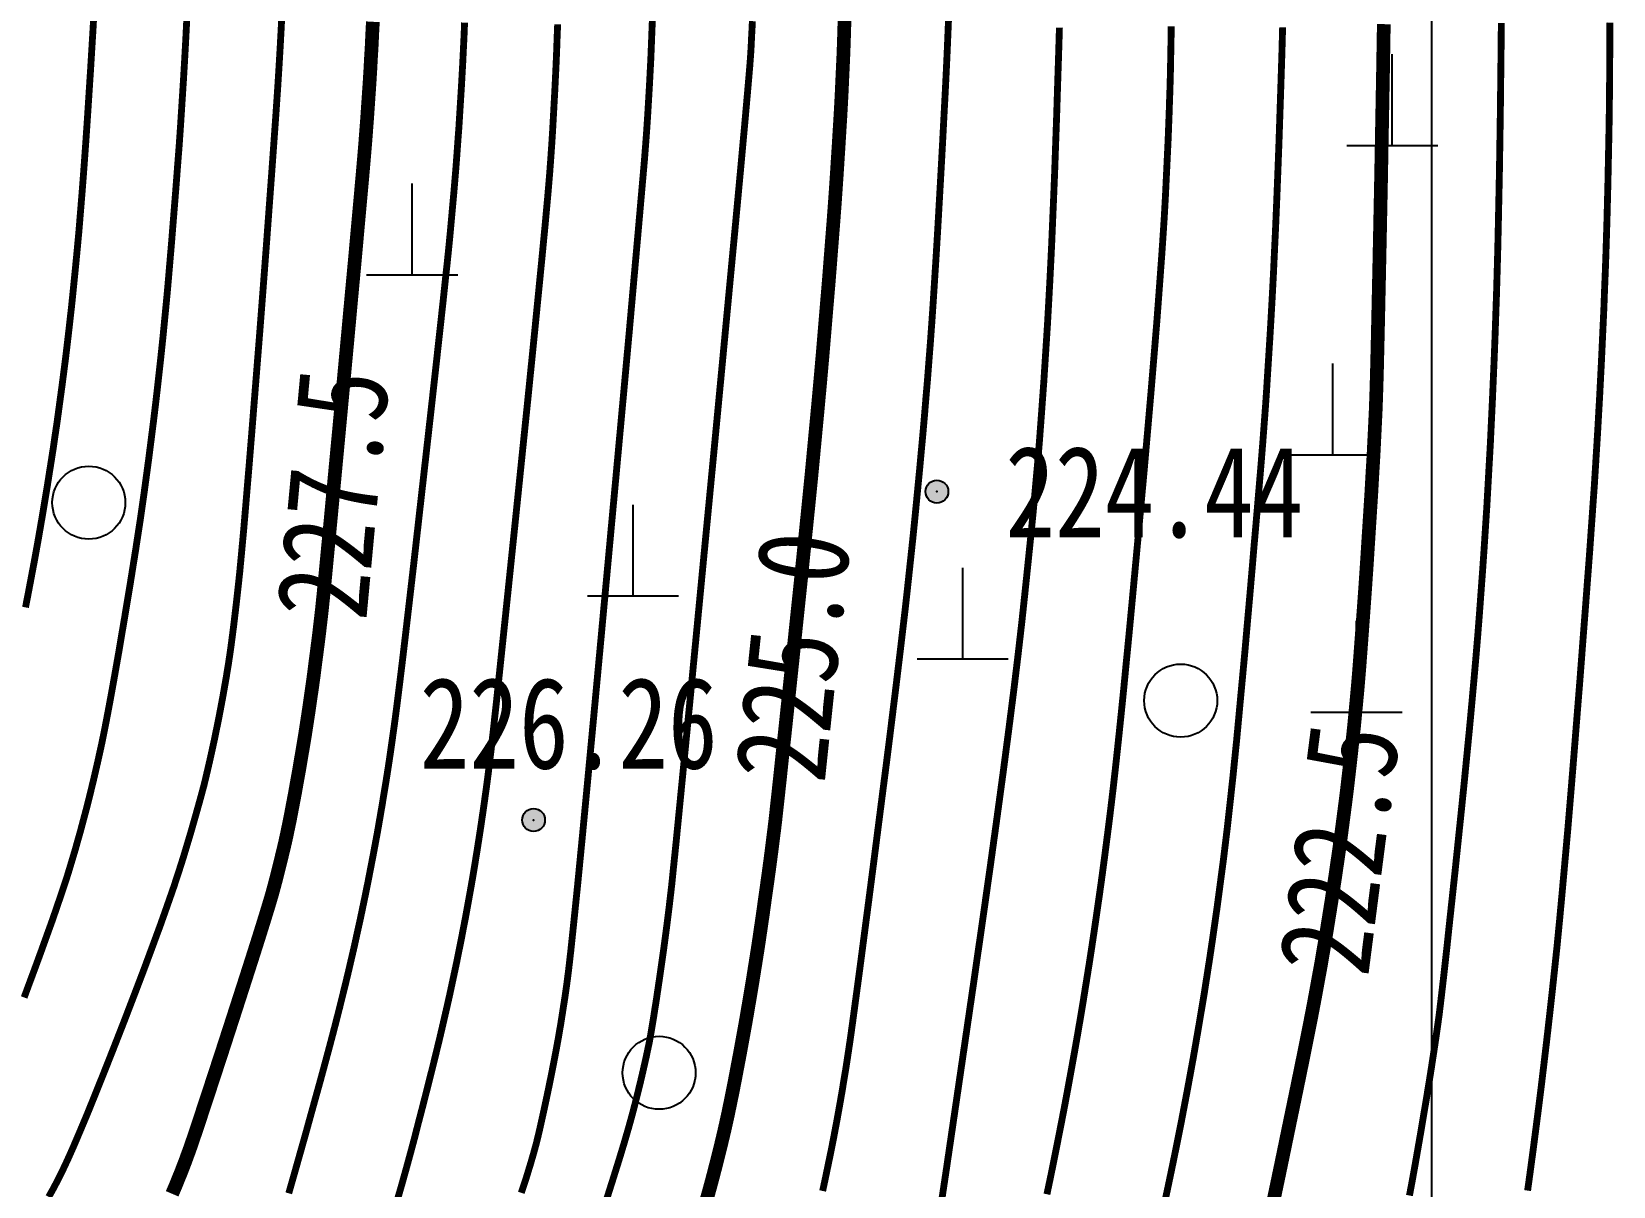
# Model space of a CAD drawing. Extents: x 36524600 to 36525730, y 2746759 to 2747713.
# Drawn here: x 36525131.91 to 36525149.24, y 2747450.58 to 2747463.24 of the extents above; entities that cross this region are included whole.
import ezdxf
from ezdxf.enums import TextEntityAlignment as Align

# ---------------------------------------------------------------- set-up
doc = ezdxf.new("R2010")
doc.units = 0
doc.header["$LTSCALE"] = 1000
doc.header["$MEASUREMENT"] = 0
for name, color, linetype in [('DGX', 251, 'Continuous'), ('DLDW', 11, 'Continuous'), ('GCD', 252, 'Continuous'), ('PP-DX-PT', 251, 'Continuous'), ('ZBTZ', 3, 'Continuous'), ('ZDH', 1, 'Continuous')]:
    doc.layers.add(name, color=color, linetype=linetype)
doc.styles.add('正等线体', font='宋体.shx', dxfattribs={"bigfont": '@@gbcbig.shx'})

# ---------------------------------------------------------------- blocks, each defined once
blk = doc.blocks.new('gc326')
blk.add_circle((0, 0), 0.8)
blk = doc.blocks.new('Gc111')
for p, q in [((0, 0), (0, 2)), ((-1, 0), (1, 0))]:
    blk.add_line(p, q)
blk = doc.blocks.new('gc200')
h = blk.add_hatch(color=256)
edge = h.paths.add_edge_path()
edge.add_arc((0, 0), 0.25, 0, 360)
blk.add_circle((0, 0), 0.25)
blk = doc.blocks.new('dxt')
at = {"color": 253, "elevation": 205.975}
blk.add_lwpolyline([(36524871.752, 2747471.477), (36525147.251, 2747471.477), (36525147.251, 2747245.683), (36524871.752, 2747245.683)], close=True, dxfattribs=at)
at = {"layer": 'DGX', "color": 253, "linetype": 'Continuous', "flags": 128}
for points, const_width in [([(36525149.206, 2747463.342), (36525149.205, 2747463.143), (36525149.204, 2747462.947), (36525149.203, 2747462.752), (36525149.201, 2747462.556), (36525149.199, 2747462.361), (36525149.196, 2747462.166), (36525149.192, 2747461.97), (36525149.188, 2747461.775), (36525149.184, 2747461.58), (36525149.179, 2747461.384), (36525149.174, 2747461.189), (36525149.168, 2747460.994), (36525149.162, 2747460.798), (36525149.155, 2747460.603), (36525149.147, 2747460.408), (36525149.14, 2747460.213), (36525149.131, 2747460.018), (36525149.122, 2747459.822), (36525149.113, 2747459.627), (36525149.103, 2747459.432), (36525149.093, 2747459.237), (36525149.082, 2747459.042), (36525149.071, 2747458.847), (36525149.059, 2747458.652), (36525149.047, 2747458.457), (36525149.035, 2747458.262), (36525149.02, 2747458.052), (36525149.003, 2747457.811), (36525148.984, 2747457.539), (36525148.961, 2747457.237), (36525148.936, 2747456.904), (36525148.908, 2747456.54), (36525148.878, 2747456.145), (36525148.844, 2747455.72), (36525148.81, 2747455.291), (36525148.777, 2747454.886), (36525148.745, 2747454.504), (36525148.713, 2747454.146), (36525148.683, 2747453.811), (36525148.654, 2747453.5), (36525148.626, 2747453.212), (36525148.598, 2747452.948), (36525148.571, 2747452.696), (36525148.543, 2747452.446), (36525148.515, 2747452.199), (36525148.486, 2747451.953), (36525148.457, 2747451.709), (36525148.427, 2747451.467), (36525148.396, 2747451.227), (36525148.365, 2747450.988), (36525148.334, 2747450.757), (36525148.304, 2747450.538)], 0.075), ([(36525148.016, 2747463.338), (36525148.013, 2747463.03), (36525148.009, 2747462.694), (36525148.005, 2747462.352), (36525148, 2747462.024), (36525147.995, 2747461.711), (36525147.989, 2747461.412), (36525147.983, 2747461.128), (36525147.977, 2747460.859), (36525147.97, 2747460.604), (36525147.963, 2747460.363), (36525147.955, 2747460.131), (36525147.947, 2747459.898), (36525147.938, 2747459.665), (36525147.928, 2747459.432), (36525147.918, 2747459.199), (36525147.907, 2747458.967), (36525147.896, 2747458.734), (36525147.883, 2747458.501), (36525147.87, 2747458.269), (36525147.857, 2747458.036), (36525147.842, 2747457.804), (36525147.827, 2747457.571), (36525147.811, 2747457.339), (36525147.794, 2747457.106), (36525147.777, 2747456.874), (36525147.759, 2747456.642), (36525147.739, 2747456.403), (36525147.717, 2747456.149), (36525147.693, 2747455.883), (36525147.667, 2747455.602), (36525147.638, 2747455.307), (36525147.608, 2747454.999), (36525147.575, 2747454.676), (36525147.54, 2747454.34), (36525147.506, 2747454.012), (36525147.474, 2747453.714), (36525147.445, 2747453.446), (36525147.42, 2747453.209), (36525147.397, 2747453.001), (36525147.377, 2747452.824), (36525147.36, 2747452.677), (36525147.346, 2747452.56), (36525147.333, 2747452.452), (36525147.316, 2747452.332), (36525147.297, 2747452.199), (36525147.275, 2747452.053), (36525147.251, 2747451.895), (36525147.224, 2747451.724), (36525147.194, 2747451.541), (36525147.161, 2747451.345), (36525147.128, 2747451.149), (36525147.096, 2747450.965), (36525147.066, 2747450.793), (36525147.037, 2747450.633), (36525147.009, 2747450.484)], 0.075), ([(36525146.728, 2747463.324), (36525146.719, 2747462.785), (36525146.708, 2747462.182), (36525146.697, 2747461.579), (36525146.686, 2747461.037), (36525146.676, 2747460.557), (36525146.667, 2747460.139), (36525146.659, 2747459.784), (36525146.652, 2747459.49), (36525146.645, 2747459.258), (36525146.639, 2747459.089), (36525146.632, 2747458.941), (36525146.624, 2747458.777), (36525146.615, 2747458.595), (36525146.603, 2747458.396), (36525146.591, 2747458.179), (36525146.576, 2747457.946), (36525146.56, 2747457.694), (36525146.543, 2747457.426), (36525146.525, 2747457.158), (36525146.507, 2747456.907), (36525146.49, 2747456.673), (36525146.474, 2747456.457), (36525146.459, 2747456.258), (36525146.444, 2747456.077), (36525146.429, 2747455.913), (36525146.415, 2747455.766), (36525146.402, 2747455.628), (36525146.387, 2747455.49), (36525146.372, 2747455.352), (36525146.357, 2747455.215), (36525146.341, 2747455.077), (36525146.325, 2747454.939), (36525146.308, 2747454.802), (36525146.29, 2747454.664), (36525146.272, 2747454.527), (36525146.254, 2747454.389), (36525146.235, 2747454.252), (36525146.215, 2747454.115), (36525146.195, 2747453.977), (36525146.174, 2747453.84), (36525146.153, 2747453.703), (36525146.131, 2747453.566), (36525146.109, 2747453.429), (36525146.087, 2747453.293), (36525146.063, 2747453.156), (36525146.04, 2747453.019), (36525146.015, 2747452.883), (36525145.99, 2747452.746), (36525145.965, 2747452.61), (36525145.939, 2747452.474), (36525145.908, 2747452.315), (36525145.867, 2747452.11), (36525145.816, 2747451.859), (36525145.755, 2747451.562), (36525145.684, 2747451.22), (36525145.604, 2747450.832), (36525145.513, 2747450.398)], 0.15), ([(36525144.312, 2747450.342), (36525144.358, 2747450.556), (36525144.398, 2747450.746), (36525144.435, 2747450.925), (36525144.471, 2747451.104), (36525144.507, 2747451.283), (36525144.541, 2747451.462), (36525144.575, 2747451.641), (36525144.608, 2747451.82), (36525144.641, 2747452), (36525144.672, 2747452.179), (36525144.703, 2747452.359), (36525144.733, 2747452.539), (36525144.763, 2747452.719), (36525144.791, 2747452.899), (36525144.819, 2747453.079), (36525144.846, 2747453.26), (36525144.872, 2747453.44), (36525144.898, 2747453.621), (36525144.922, 2747453.801), (36525144.946, 2747453.982), (36525144.97, 2747454.163), (36525144.992, 2747454.344), (36525145.014, 2747454.525), (36525145.034, 2747454.706), (36525145.054, 2747454.888), (36525145.074, 2747455.069), (36525145.093, 2747455.258), (36525145.114, 2747455.464), (36525145.135, 2747455.687), (36525145.157, 2747455.925), (36525145.181, 2747456.18), (36525145.206, 2747456.451), (36525145.231, 2747456.739), (36525145.258, 2747457.043), (36525145.284, 2747457.343), (36525145.307, 2747457.617), (36525145.329, 2747457.867), (36525145.348, 2747458.092), (36525145.365, 2747458.292), (36525145.38, 2747458.467), (36525145.392, 2747458.617), (36525145.402, 2747458.742), (36525145.411, 2747458.862), (36525145.421, 2747458.996), (36525145.432, 2747459.144), (36525145.443, 2747459.307), (36525145.454, 2747459.483), (36525145.466, 2747459.673), (36525145.479, 2747459.878), (36525145.492, 2747460.097), (36525145.505, 2747460.33), (36525145.518, 2747460.577), (36525145.53, 2747460.838), (36525145.543, 2747461.113), (36525145.555, 2747461.403), (36525145.567, 2747461.707), (36525145.579, 2747462.025), (36525145.59, 2747462.357), (36525145.601, 2747462.687), (36525145.611, 2747462.998), (36525145.619, 2747463.29)], 0.075), ([(36525144.398, 2747463.301), (36525144.397, 2747463.197), (36525144.395, 2747463.092), (36525144.393, 2747462.988), (36525144.391, 2747462.884), (36525144.389, 2747462.779), (36525144.386, 2747462.675), (36525144.383, 2747462.571), (36525144.379, 2747462.466), (36525144.376, 2747462.362), (36525144.372, 2747462.258), (36525144.368, 2747462.153), (36525144.364, 2747462.049), (36525144.359, 2747461.945), (36525144.354, 2747461.84), (36525144.349, 2747461.736), (36525144.344, 2747461.632), (36525144.339, 2747461.527), (36525144.334, 2747461.423), (36525144.328, 2747461.319), (36525144.322, 2747461.208), (36525144.314, 2747461.084), (36525144.305, 2747460.947), (36525144.295, 2747460.798), (36525144.283, 2747460.635), (36525144.27, 2747460.459), (36525144.256, 2747460.27), (36525144.241, 2747460.069), (36525144.223, 2747459.849), (36525144.203, 2747459.607), (36525144.181, 2747459.342), (36525144.156, 2747459.054), (36525144.129, 2747458.744), (36525144.1, 2747458.411), (36525144.067, 2747458.055), (36525144.033, 2747457.676), (36525143.998, 2747457.299), (36525143.965, 2747456.945), (36525143.934, 2747456.617), (36525143.904, 2747456.312), (36525143.877, 2747456.032), (36525143.851, 2747455.776), (36525143.827, 2747455.545), (36525143.805, 2747455.338), (36525143.784, 2747455.144), (36525143.762, 2747454.949), (36525143.739, 2747454.755), (36525143.715, 2747454.56), (36525143.69, 2747454.366), (36525143.665, 2747454.172), (36525143.639, 2747453.978), (36525143.612, 2747453.784), (36525143.584, 2747453.59), (36525143.556, 2747453.397), (36525143.527, 2747453.203), (36525143.497, 2747453.009), (36525143.466, 2747452.816), (36525143.435, 2747452.623), (36525143.403, 2747452.43), (36525143.37, 2747452.237), (36525143.336, 2747452.044), (36525143.301, 2747451.851), (36525143.266, 2747451.659), (36525143.23, 2747451.466), (36525143.193, 2747451.274), (36525143.155, 2747451.082), (36525143.117, 2747450.89), (36525143.078, 2747450.698), (36525143.036, 2747450.498)], 0.075), ([(36525143.173, 2747463.285), (36525143.163, 2747462.956), (36525143.152, 2747462.62), (36525143.142, 2747462.3), (36525143.131, 2747461.995), (36525143.121, 2747461.706), (36525143.11, 2747461.433), (36525143.099, 2747461.175), (36525143.089, 2747460.932), (36525143.078, 2747460.705), (36525143.067, 2747460.486), (36525143.055, 2747460.267), (36525143.043, 2747460.048), (36525143.029, 2747459.829), (36525143.015, 2747459.61), (36525143.001, 2747459.391), (36525142.985, 2747459.172), (36525142.969, 2747458.953), (36525142.952, 2747458.728), (36525142.932, 2747458.489), (36525142.909, 2747458.236), (36525142.885, 2747457.97), (36525142.857, 2747457.69), (36525142.827, 2747457.397), (36525142.795, 2747457.09), (36525142.761, 2747456.77), (36525142.721, 2747456.422), (36525142.674, 2747456.032), (36525142.619, 2747455.6), (36525142.557, 2747455.127), (36525142.487, 2747454.612), (36525142.41, 2747454.055), (36525142.325, 2747453.457), (36525142.233, 2747452.817), (36525142.142, 2747452.193), (36525142.062, 2747451.646), (36525141.993, 2747451.175), (36525141.935, 2747450.779), (36525141.887, 2747450.459)], 0.075), ([(36525140.578, 2747450.534), (36525140.602, 2747450.645), (36525140.625, 2747450.755), (36525140.648, 2747450.866), (36525140.671, 2747450.977), (36525140.693, 2747451.088), (36525140.714, 2747451.199), (36525140.735, 2747451.31), (36525140.755, 2747451.421), (36525140.775, 2747451.533), (36525140.794, 2747451.644), (36525140.812, 2747451.756), (36525140.831, 2747451.867), (36525140.848, 2747451.979), (36525140.865, 2747452.091), (36525140.884, 2747452.221), (36525140.907, 2747452.386), (36525140.934, 2747452.587), (36525140.966, 2747452.823), (36525141.002, 2747453.095), (36525141.042, 2747453.402), (36525141.087, 2747453.745), (36525141.136, 2747454.123), (36525141.185, 2747454.507), (36525141.231, 2747454.866), (36525141.274, 2747455.199), (36525141.313, 2747455.507), (36525141.348, 2747455.791), (36525141.38, 2747456.049), (36525141.408, 2747456.282), (36525141.433, 2747456.489), (36525141.456, 2747456.685), (36525141.479, 2747456.88), (36525141.501, 2747457.076), (36525141.522, 2747457.271), (36525141.543, 2747457.467), (36525141.564, 2747457.662), (36525141.584, 2747457.858), (36525141.603, 2747458.053), (36525141.622, 2747458.249), (36525141.641, 2747458.445), (36525141.659, 2747458.641), (36525141.677, 2747458.836), (36525141.694, 2747459.032), (36525141.71, 2747459.228), (36525141.727, 2747459.424), (36525141.742, 2747459.62), (36525141.758, 2747459.824), (36525141.774, 2747460.044), (36525141.79, 2747460.281), (36525141.806, 2747460.533), (36525141.823, 2747460.801), (36525141.84, 2747461.086), (36525141.857, 2747461.386), (36525141.875, 2747461.703), (36525141.892, 2747462.015), (36525141.907, 2747462.304), (36525141.921, 2747462.568), (36525141.933, 2747462.808), (36525141.943, 2747463.025), (36525141.951, 2747463.217), (36525141.958, 2747463.385)], 0.075), ([(36525140.818, 2747463.372), (36525140.814, 2747463.24), (36525140.81, 2747463.109), (36525140.805, 2747462.977), (36525140.799, 2747462.846), (36525140.793, 2747462.715), (36525140.787, 2747462.581), (36525140.78, 2747462.444), (36525140.772, 2747462.302), (36525140.763, 2747462.156), (36525140.754, 2747462.005), (36525140.744, 2747461.85), (36525140.734, 2747461.692), (36525140.723, 2747461.528), (36525140.711, 2747461.356), (36525140.697, 2747461.168), (36525140.681, 2747460.965), (36525140.664, 2747460.748), (36525140.646, 2747460.515), (36525140.625, 2747460.268), (36525140.603, 2747460.005), (36525140.58, 2747459.728), (36525140.554, 2747459.432), (36525140.525, 2747459.115), (36525140.493, 2747458.777), (36525140.459, 2747458.416), (36525140.421, 2747458.035), (36525140.38, 2747457.632), (36525140.337, 2747457.207), (36525140.29, 2747456.761), (36525140.245, 2747456.327), (36525140.204, 2747455.94), (36525140.168, 2747455.599), (36525140.136, 2747455.305), (36525140.11, 2747455.057), (36525140.088, 2747454.855), (36525140.071, 2747454.7), (36525140.059, 2747454.591), (36525140.048, 2747454.5), (36525140.035, 2747454.398), (36525140.021, 2747454.286), (36525140.005, 2747454.163), (36525139.987, 2747454.029), (36525139.967, 2747453.885), (36525139.945, 2747453.73), (36525139.922, 2747453.564), (36525139.897, 2747453.393), (36525139.872, 2747453.223), (36525139.845, 2747453.052), (36525139.818, 2747452.882), (36525139.79, 2747452.711), (36525139.761, 2747452.541), (36525139.732, 2747452.371), (36525139.701, 2747452.202), (36525139.671, 2747452.037), (36525139.642, 2747451.884), (36525139.615, 2747451.741), (36525139.589, 2747451.609), (36525139.564, 2747451.487), (36525139.541, 2747451.376), (36525139.519, 2747451.276), (36525139.499, 2747451.187), (36525139.479, 2747451.103), (36525139.459, 2747451.019), (36525139.438, 2747450.936), (36525139.417, 2747450.852), (36525139.396, 2747450.769), (36525139.374, 2747450.685), (36525139.352, 2747450.602), (36525139.329, 2747450.519), (36525139.303, 2747450.426)], 0.15), ([(36525138.207, 2747450.432), (36525138.281, 2747450.665), (36525138.347, 2747450.876), (36525138.405, 2747451.067), (36525138.454, 2747451.236), (36525138.495, 2747451.385), (36525138.528, 2747451.512), (36525138.556, 2747451.625), (36525138.582, 2747451.731), (36525138.605, 2747451.83), (36525138.626, 2747451.922), (36525138.645, 2747452.006), (36525138.661, 2747452.083), (36525138.676, 2747452.153), (36525138.688, 2747452.216), (36525138.699, 2747452.279), (36525138.711, 2747452.35), (36525138.724, 2747452.428), (36525138.737, 2747452.513), (36525138.752, 2747452.606), (36525138.767, 2747452.707), (36525138.783, 2747452.815), (36525138.8, 2747452.931), (36525138.817, 2747453.05), (36525138.834, 2747453.169), (36525138.85, 2747453.289), (36525138.866, 2747453.409), (36525138.881, 2747453.528), (36525138.896, 2747453.648), (36525138.91, 2747453.768), (36525138.924, 2747453.888), (36525138.942, 2747454.065), (36525138.972, 2747454.356), (36525139.012, 2747454.762), (36525139.063, 2747455.282), (36525139.125, 2747455.917), (36525139.197, 2747456.666), (36525139.28, 2747457.53), (36525139.374, 2747458.507), (36525139.467, 2747459.483), (36525139.548, 2747460.341), (36525139.618, 2747461.08), (36525139.676, 2747461.701), (36525139.722, 2747462.204), (36525139.756, 2747462.589), (36525139.779, 2747462.855), (36525139.79, 2747463.002), (36525139.795, 2747463.091), (36525139.799, 2747463.18), (36525139.804, 2747463.269), (36525139.808, 2747463.357)], 0.075), ([(36525137.276, 2747450.514), (36525137.295, 2747450.571), (36525137.312, 2747450.622), (36525137.327, 2747450.669), (36525137.342, 2747450.717), (36525137.356, 2747450.764), (36525137.371, 2747450.812), (36525137.385, 2747450.86), (36525137.399, 2747450.908), (36525137.413, 2747450.956), (36525137.426, 2747451.004), (36525137.441, 2747451.058), (36525137.457, 2747451.125), (36525137.476, 2747451.204), (36525137.496, 2747451.295), (36525137.519, 2747451.398), (36525137.544, 2747451.514), (36525137.571, 2747451.642), (36525137.6, 2747451.783), (36525137.629, 2747451.93), (36525137.657, 2747452.077), (36525137.684, 2747452.224), (36525137.709, 2747452.372), (36525137.732, 2747452.519), (36525137.755, 2747452.667), (36525137.776, 2747452.816), (36525137.795, 2747452.964), (36525137.818, 2747453.165), (36525137.85, 2747453.47), (36525137.892, 2747453.879), (36525137.942, 2747454.392), (36525138.001, 2747455.01), (36525138.069, 2747455.731), (36525138.146, 2747456.557), (36525138.232, 2747457.487), (36525138.318, 2747458.418), (36525138.394, 2747459.244), (36525138.46, 2747459.967), (36525138.515, 2747460.586), (36525138.561, 2747461.102), (36525138.597, 2747461.513), (36525138.624, 2747461.821), (36525138.64, 2747462.026), (36525138.651, 2747462.178), (36525138.661, 2747462.331), (36525138.67, 2747462.483), (36525138.679, 2747462.636), (36525138.687, 2747462.788), (36525138.695, 2747462.941), (36525138.701, 2747463.093), (36525138.707, 2747463.246), (36525138.713, 2747463.399)], 0.075), ([(36525135.922, 2747450.453), (36525135.966, 2747450.605), (36525136.011, 2747450.766), (36525136.057, 2747450.934), (36525136.104, 2747451.109), (36525136.149, 2747451.286), (36525136.193, 2747451.454), (36525136.234, 2747451.615), (36525136.273, 2747451.769), (36525136.31, 2747451.916), (36525136.344, 2747452.055), (36525136.376, 2747452.186), (36525136.405, 2747452.31), (36525136.433, 2747452.431), (36525136.461, 2747452.552), (36525136.488, 2747452.672), (36525136.514, 2747452.793), (36525136.54, 2747452.914), (36525136.566, 2747453.035), (36525136.59, 2747453.156), (36525136.615, 2747453.278), (36525136.638, 2747453.399), (36525136.662, 2747453.521), (36525136.684, 2747453.642), (36525136.706, 2747453.764), (36525136.728, 2747453.886), (36525136.749, 2747454.008), (36525136.769, 2747454.13), (36525136.789, 2747454.252), (36525136.808, 2747454.374), (36525136.827, 2747454.496), (36525136.845, 2747454.619), (36525136.863, 2747454.741), (36525136.88, 2747454.864), (36525136.897, 2747454.986), (36525136.913, 2747455.109), (36525136.928, 2747455.232), (36525136.947, 2747455.39), (36525136.973, 2747455.621), (36525137.006, 2747455.923), (36525137.045, 2747456.296), (36525137.092, 2747456.742), (36525137.146, 2747457.259), (36525137.207, 2747457.847), (36525137.275, 2747458.508), (36525137.343, 2747459.169), (36525137.403, 2747459.762), (36525137.455, 2747460.286), (36525137.5, 2747460.741), (36525137.537, 2747461.127), (36525137.566, 2747461.444), (36525137.587, 2747461.693), (36525137.6, 2747461.872), (36525137.61, 2747462.017), (36525137.619, 2747462.162), (36525137.627, 2747462.307), (36525137.635, 2747462.452), (36525137.643, 2747462.597), (36525137.65, 2747462.742), (36525137.657, 2747462.887), (36525137.663, 2747463.032), (36525137.668, 2747463.177), (36525137.674, 2747463.322)], 0.075), ([(36525134.727, 2747450.508), (36525134.783, 2747450.704), (36525134.845, 2747450.924), (36525134.909, 2747451.15), (36525134.968, 2747451.364), (36525135.024, 2747451.566), (36525135.077, 2747451.757), (36525135.125, 2747451.935), (36525135.17, 2747452.102), (36525135.211, 2747452.257), (36525135.248, 2747452.4), (36525135.283, 2747452.538), (36525135.317, 2747452.675), (36525135.351, 2747452.813), (36525135.384, 2747452.951), (36525135.416, 2747453.089), (36525135.448, 2747453.227), (36525135.478, 2747453.366), (36525135.509, 2747453.504), (36525135.538, 2747453.643), (36525135.567, 2747453.782), (36525135.595, 2747453.92), (36525135.622, 2747454.06), (36525135.649, 2747454.199), (36525135.675, 2747454.338), (36525135.701, 2747454.478), (36525135.725, 2747454.617), (36525135.749, 2747454.757), (36525135.772, 2747454.897), (36525135.795, 2747455.037), (36525135.817, 2747455.177), (36525135.838, 2747455.317), (36525135.858, 2747455.457), (36525135.878, 2747455.598), (36525135.897, 2747455.738), (36525135.918, 2747455.901), (36525135.944, 2747456.11), (36525135.975, 2747456.363), (36525136.01, 2747456.661), (36525136.05, 2747457.005), (36525136.095, 2747457.393), (36525136.144, 2747457.827), (36525136.198, 2747458.306), (36525136.252, 2747458.785), (36525136.301, 2747459.219), (36525136.344, 2747459.609), (36525136.382, 2747459.954), (36525136.415, 2747460.254), (36525136.442, 2747460.51), (36525136.465, 2747460.721), (36525136.482, 2747460.887), (36525136.496, 2747461.031), (36525136.509, 2747461.174), (36525136.522, 2747461.318), (36525136.535, 2747461.462), (36525136.547, 2747461.606), (36525136.559, 2747461.75), (36525136.57, 2747461.894), (36525136.58, 2747462.038), (36525136.591, 2747462.182), (36525136.6, 2747462.327), (36525136.609, 2747462.471), (36525136.618, 2747462.615), (36525136.626, 2747462.759), (36525136.634, 2747462.903), (36525136.641, 2747463.048), (36525136.648, 2747463.192), (36525136.654, 2747463.341)], 0.075), ([(36525135.649, 2747463.35), (36525135.642, 2747463.218), (36525135.636, 2747463.085), (36525135.628, 2747462.953), (36525135.621, 2747462.821), (36525135.613, 2747462.689), (36525135.604, 2747462.557), (36525135.595, 2747462.425), (36525135.586, 2747462.293), (36525135.576, 2747462.161), (36525135.566, 2747462.029), (36525135.553, 2747461.872), (36525135.535, 2747461.665), (36525135.512, 2747461.409), (36525135.484, 2747461.102), (36525135.452, 2747460.745), (36525135.414, 2747460.338), (36525135.372, 2747459.881), (36525135.325, 2747459.375), (36525135.278, 2747458.872), (36525135.236, 2747458.427), (36525135.2, 2747458.041), (36525135.169, 2747457.713), (36525135.143, 2747457.443), (36525135.123, 2747457.232), (36525135.108, 2747457.079), (36525135.098, 2747456.983), (36525135.091, 2747456.913), (36525135.082, 2747456.835), (36525135.072, 2747456.749), (36525135.061, 2747456.654), (36525135.048, 2747456.551), (36525135.034, 2747456.44), (36525135.018, 2747456.321), (36525135.002, 2747456.193), (36525134.984, 2747456.062), (36525134.965, 2747455.931), (36525134.946, 2747455.799), (36525134.926, 2747455.668), (36525134.906, 2747455.537), (36525134.884, 2747455.406), (36525134.862, 2747455.276), (36525134.84, 2747455.145), (36525134.817, 2747455.019), (36525134.796, 2747454.9), (36525134.775, 2747454.79), (36525134.756, 2747454.689), (36525134.738, 2747454.595), (36525134.72, 2747454.51), (36525134.704, 2747454.433), (36525134.689, 2747454.364), (36525134.674, 2747454.3), (36525134.658, 2747454.235), (36525134.643, 2747454.171), (36525134.627, 2747454.107), (36525134.611, 2747454.042), (36525134.595, 2747453.978), (36525134.578, 2747453.914), (36525134.561, 2747453.85), (36525134.539, 2747453.771), (36525134.507, 2747453.663), (36525134.465, 2747453.526), (36525134.413, 2747453.359), (36525134.351, 2747453.163), (36525134.279, 2747452.938), (36525134.197, 2747452.683), (36525134.105, 2747452.398), (36525134.013, 2747452.114), (36525133.93, 2747451.86), (36525133.857, 2747451.637), (36525133.793, 2747451.443), (36525133.739, 2747451.279), (36525133.694, 2747451.145), (36525133.659, 2747451.041), (36525133.633, 2747450.968), (36525133.611, 2747450.909), (36525133.59, 2747450.85), (36525133.567, 2747450.792), (36525133.545, 2747450.734), (36525133.521, 2747450.676), (36525133.498, 2747450.618), (36525133.474, 2747450.561), (36525133.449, 2747450.503)], 0.15), ([(36525132.096, 2747450.469), (36525132.15, 2747450.565), (36525132.201, 2747450.663), (36525132.25, 2747450.762), (36525132.303, 2747450.875), (36525132.365, 2747451.014), (36525132.435, 2747451.178), (36525132.515, 2747451.368), (36525132.603, 2747451.585), (36525132.7, 2747451.827), (36525132.806, 2747452.095), (36525132.921, 2747452.389), (36525133.035, 2747452.686), (36525133.14, 2747452.962), (36525133.235, 2747453.218), (36525133.322, 2747453.454), (36525133.398, 2747453.669), (36525133.466, 2747453.864), (36525133.523, 2747454.038), (36525133.572, 2747454.192), (36525133.614, 2747454.332), (36525133.653, 2747454.462), (36525133.688, 2747454.584), (36525133.72, 2747454.697), (36525133.749, 2747454.801), (36525133.775, 2747454.896), (36525133.798, 2747454.982), (36525133.817, 2747455.06), (36525133.834, 2747455.133), (36525133.851, 2747455.206), (36525133.868, 2747455.28), (36525133.884, 2747455.353), (36525133.9, 2747455.426), (36525133.916, 2747455.5), (36525133.931, 2747455.574), (36525133.946, 2747455.647), (36525133.961, 2747455.721), (36525133.975, 2747455.795), (36525133.989, 2747455.869), (36525134.003, 2747455.943), (36525134.016, 2747456.017), (36525134.029, 2747456.091), (36525134.042, 2747456.165), (36525134.054, 2747456.239), (36525134.067, 2747456.318), (36525134.08, 2747456.406), (36525134.094, 2747456.504), (36525134.108, 2747456.611), (36525134.123, 2747456.728), (36525134.138, 2747456.854), (36525134.154, 2747456.989), (36525134.17, 2747457.134), (36525134.189, 2747457.308), (36525134.21, 2747457.531), (36525134.235, 2747457.802), (36525134.262, 2747458.123), (36525134.293, 2747458.492), (36525134.327, 2747458.91), (36525134.364, 2747459.377), (36525134.405, 2747459.892), (36525134.445, 2747460.411), (36525134.481, 2747460.888), (36525134.513, 2747461.323), (36525134.542, 2747461.716), (36525134.567, 2747462.067), (36525134.589, 2747462.376), (36525134.607, 2747462.643), (36525134.621, 2747462.867), (36525134.633, 2747463.071), (36525134.644, 2747463.275), (36525134.654, 2747463.478)], 0.075), ([(36525131.827, 2747452.655), (36525131.885, 2747452.812), (36525131.95, 2747452.987), (36525132.015, 2747453.165), (36525132.075, 2747453.332), (36525132.131, 2747453.487), (36525132.181, 2747453.631), (36525132.226, 2747453.764), (36525132.267, 2747453.886), (36525132.303, 2747453.996), (36525132.333, 2747454.095), (36525132.361, 2747454.188), (36525132.389, 2747454.282), (36525132.415, 2747454.376), (36525132.442, 2747454.47), (36525132.467, 2747454.564), (36525132.492, 2747454.658), (36525132.517, 2747454.752), (36525132.541, 2747454.847), (36525132.564, 2747454.942), (36525132.587, 2747455.037), (36525132.609, 2747455.132), (36525132.631, 2747455.227), (36525132.652, 2747455.322), (36525132.673, 2747455.417), (36525132.693, 2747455.513), (36525132.712, 2747455.608), (36525132.732, 2747455.711), (36525132.754, 2747455.827), (36525132.778, 2747455.957), (36525132.804, 2747456.1), (36525132.832, 2747456.258), (36525132.862, 2747456.428), (36525132.893, 2747456.613), (36525132.927, 2747456.811), (36525132.96, 2747457.012), (36525132.992, 2747457.204), (36525133.021, 2747457.386), (36525133.049, 2747457.56), (36525133.074, 2747457.725), (36525133.098, 2747457.88), (36525133.119, 2747458.027), (36525133.139, 2747458.165), (36525133.157, 2747458.298), (36525133.175, 2747458.431), (36525133.193, 2747458.564), (36525133.21, 2747458.698), (36525133.227, 2747458.831), (36525133.244, 2747458.965), (36525133.26, 2747459.098), (36525133.276, 2747459.232), (36525133.291, 2747459.365), (36525133.306, 2747459.499), (36525133.321, 2747459.633), (36525133.335, 2747459.767), (36525133.349, 2747459.9), (36525133.362, 2747460.034), (36525133.375, 2747460.168), (36525133.388, 2747460.302), (36525133.401, 2747460.442), (36525133.414, 2747460.594), (36525133.428, 2747460.758), (36525133.443, 2747460.934), (36525133.458, 2747461.123), (36525133.474, 2747461.323), (36525133.491, 2747461.536), (36525133.508, 2747461.76), (36525133.526, 2747461.992), (36525133.542, 2747462.224), (36525133.557, 2747462.459), (36525133.572, 2747462.694), (36525133.586, 2747462.931), (36525133.599, 2747463.169), (36525133.611, 2747463.408)], 0.075), ([(36525132.593, 2747463.468), (36525132.582, 2747463.269), (36525132.569, 2747463.055), (36525132.555, 2747462.824), (36525132.539, 2747462.578), (36525132.523, 2747462.329), (36525132.507, 2747462.091), (36525132.491, 2747461.864), (36525132.475, 2747461.647), (36525132.459, 2747461.441), (36525132.443, 2747461.246), (36525132.428, 2747461.061), (36525132.412, 2747460.888), (36525132.396, 2747460.721), (36525132.38, 2747460.558), (36525132.364, 2747460.398), (36525132.348, 2747460.242), (36525132.331, 2747460.09), (36525132.314, 2747459.941), (36525132.297, 2747459.796), (36525132.28, 2747459.654), (36525132.262, 2747459.514), (36525132.244, 2747459.374), (36525132.225, 2747459.234), (36525132.206, 2747459.094), (36525132.187, 2747458.954), (36525132.166, 2747458.814), (36525132.146, 2747458.675), (36525132.124, 2747458.535), (36525132.102, 2747458.396), (36525132.08, 2747458.256), (36525132.057, 2747458.117), (36525132.034, 2747457.978), (36525132.01, 2747457.839), (36525131.986, 2747457.699), (36525131.961, 2747457.56), (36525131.936, 2747457.422), (36525131.908, 2747457.275), (36525131.877, 2747457.111), (36525131.842, 2747456.931)], 0.075)]:
    blk.add_lwpolyline(points, dxfattribs=dict(at, const_width=const_width))
at = {"layer": 'DLDW', "color": 253}
for p, q in [((36525146.821, 2747461.994, 223.456), (36525146.821, 2747462.994, 223.456)), ((36525146.321, 2747461.994, 223.456), (36525147.321, 2747461.994, 223.456))]:
    blk.add_line(p, q, dxfattribs=at)
at = {"layer": 'PP-DX-PT', "color": 253, "linetype": 'Continuous'}
for p in [(36525141.83, 2747458.2, 224.44), (36525137.41, 2747454.6, 226.26)]:
    blk.add_point(p, dxfattribs=at)
at = {"layer": 'PP-DX-PT', "color": 253}
for p in [(36525141.83, 2747458.2, 224.441), (36525137.41, 2747454.6, 226.262)]:
    blk.add_point(p, dxfattribs=at)
at = {"layer": 'ZDH', "color": 253, "linetype": 'Continuous'}
for p in [(36525136.079, 2747460.576, 227.515), (36525138.5, 2747457.056, 225.783), (36525142.113, 2747456.366, 224.455)]:
    blk.add_point(p, dxfattribs=at)
at = {"layer": 'DLDW', "color": 253, "linetype": 'Continuous', "xscale": 0.5, "yscale": 0.5}
for p in [(36525136.079, 2747460.576, 227.515), (36525146.17, 2747458.604, 223.462), (36525138.5, 2747457.056, 225.783), (36525142.113, 2747456.366, 224.455), (36525146.43, 2747455.783, 223.292)]:
    blk.add_blockref('Gc111', p, dxfattribs=at)
at = {"layer": 'GCD', "color": 253, "linetype": 'Continuous'}
ref = blk.add_blockref('gc200', (36525141.83, 2747458.2, 224.441), dxfattribs=dict(at, xscale=0.5, yscale=0.5, zscale=0.5))
ref.add_attrib('height', '224.44', dxfattribs={"linetype": 'Continuous', "height": 1, "style": '正等线体', "width": 0.8}).set_placement((36525142.58, 2747458.2, 224.441), align=Align.MIDDLE_LEFT)
ref = blk.add_blockref('gc200', (36525137.41, 2747454.6, 226.262), dxfattribs=dict(at, xscale=0.5, yscale=0.5, zscale=0.5))
ref.add_attrib('height', '226.26', dxfattribs={"linetype": 'Continuous', "height": 1, "style": '正等线体', "width": 0.8}).set_placement((36525136.162, 2747455.664, 226.262), align=Align.MIDDLE_LEFT)
at = {"layer": 'ZBTZ', "color": 253, "linetype": 'Continuous', "xscale": 0.5, "yscale": 0.5}
for p in [(36525132.536, 2747458.079, 250.419), (36525144.502, 2747455.909, 223.972), (36525138.786, 2747451.829, 247.3)]:
    blk.add_blockref('gc326', p, dxfattribs=at)
at = {"layer": 'DGX', "color": 253, "linetype": 'Continuous', "style": '正等线体', "width": 0.8}
for s, rotation, p in [('227.5', 84.6582, (36525135.212, 2747458.174, 227.5)), ('225.0', 83.9974, (36525140.252, 2747456.395, 225)), ('222.5', 82.6466, (36525146.241, 2747454.28, 222.5))]:
    blk.add_text(s, height=1, rotation=rotation, dxfattribs=at).set_placement(p, align=Align.MIDDLE)

msp = doc.modelspace()

# ---------------------------------------------------------------- block references
msp.add_blockref('dxt', (0, 0))

doc.saveas('drawing.dxf')
